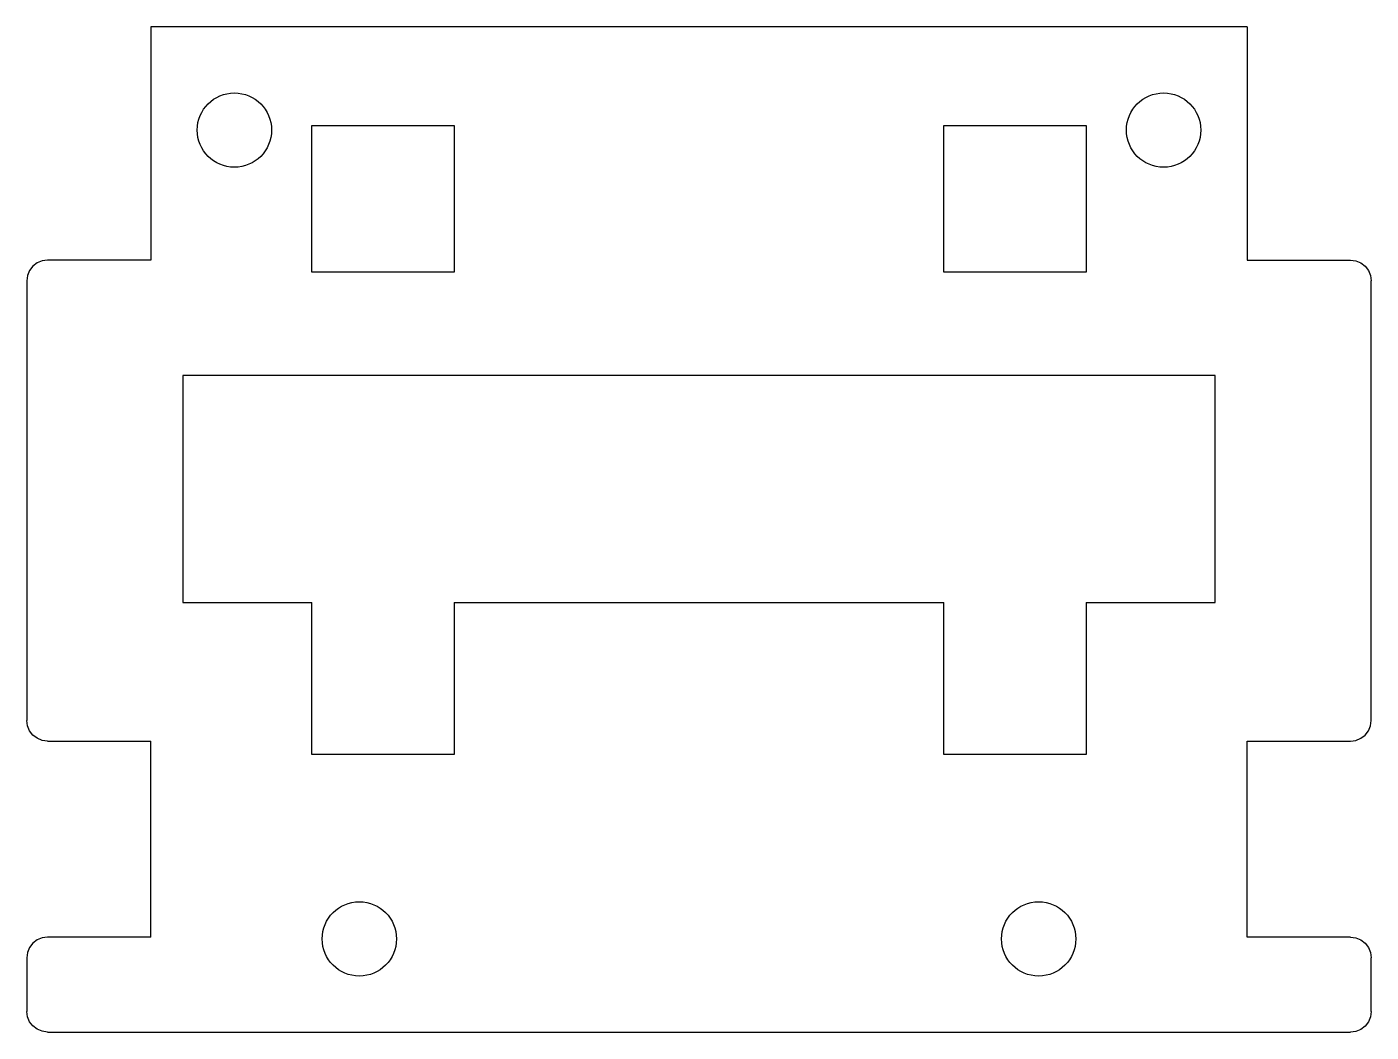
# Model space of a CAD drawing. Header units: inches. Extents: x 33.1 to 98.2, y 6.5 to 55.2.
import ezdxf

# ---------------------------------------------------------------- set-up
doc = ezdxf.new("R2010")
doc.units = ezdxf.units.IN
doc.header["$MEASUREMENT"] = 0

msp = doc.modelspace()

# ---------------------------------------------------------------- linework, layer by layer
for p, q in [((92.168, 55.211), (39.068, 55.211)), ((39.068, 55.211), (39.068, 43.911)), ((92.168, 55.211), (92.168, 43.911)), ((46.868, 43.328), (46.868, 50.428)), ((46.868, 50.428), (53.768, 50.428)), ((53.768, 50.428), (53.768, 43.328)), ((77.468, 50.428), (84.368, 50.428)), ((77.468, 43.328), (77.468, 50.428)), ((84.368, 50.428), (84.368, 43.328)), ((33.361, 43.618), (33.202, 43.411)), ((33.568, 43.777), (33.361, 43.618)), ((33.809, 43.877), (33.568, 43.777)), ((34.068, 43.911), (33.809, 43.877)), ((39.068, 43.911), (34.068, 43.911)), ((92.168, 43.911), (97.168, 43.911)), ((97.168, 43.911), (97.427, 43.877)), ((97.427, 43.877), (97.668, 43.777)), ((97.668, 43.777), (97.875, 43.618)), ((97.875, 43.618), (98.034, 43.411)), ((33.102, 43.17), (33.068, 42.911)), ((33.202, 43.411), (33.102, 43.17)), ((53.768, 43.328), (46.868, 43.328)), ((84.368, 43.328), (77.468, 43.328)), ((98.034, 43.411), (98.134, 43.17)), ((98.134, 43.17), (98.168, 42.911)), ((33.068, 42.911), (33.068, 21.611)), ((98.168, 21.611), (98.168, 42.911)), ((40.618, 38.328), (40.618, 27.328)), ((90.618, 38.328), (40.618, 38.328)), ((90.618, 27.328), (90.618, 38.328)), ((40.618, 27.328), (46.868, 27.328)), ((46.868, 19.96), (46.868, 27.328)), ((53.768, 27.328), (53.768, 19.96)), ((53.768, 27.328), (77.468, 27.328)), ((77.468, 19.96), (77.468, 27.328)), ((84.368, 27.328), (84.368, 19.96)), ((84.368, 27.328), (90.618, 27.328)), ((33.102, 21.352), (33.068, 21.611)), ((98.134, 21.352), (98.168, 21.611)), ((33.202, 21.111), (33.102, 21.352)), ((33.361, 20.904), (33.202, 21.111)), ((33.568, 20.745), (33.361, 20.904)), ((97.668, 20.745), (97.875, 20.904)), ((97.875, 20.904), (98.034, 21.111)), ((98.034, 21.111), (98.134, 21.352)), ((33.809, 20.645), (33.568, 20.745)), ((34.068, 20.611), (33.809, 20.645)), ((34.068, 20.611), (39.068, 20.611)), ((39.068, 11.111), (39.068, 20.611)), ((92.168, 20.611), (97.168, 20.611)), ((92.168, 11.112), (92.168, 20.611)), ((97.168, 20.611), (97.427, 20.645)), ((97.427, 20.645), (97.668, 20.745)), ((53.768, 19.96), (46.868, 19.96)), ((84.368, 19.96), (77.468, 19.96)), ((33.809, 11.077), (33.568, 10.977)), ((34.068, 11.111), (33.809, 11.077)), ((39.068, 11.111), (34.068, 11.111)), ((97.168, 11.112), (92.168, 11.112)), ((97.168, 11.112), (97.427, 11.078)), ((97.427, 11.078), (97.668, 10.978)), ((33.202, 10.611), (33.102, 10.37)), ((33.361, 10.818), (33.202, 10.611)), ((33.568, 10.977), (33.361, 10.818)), ((97.668, 10.978), (97.875, 10.819)), ((97.875, 10.819), (98.034, 10.612)), ((98.034, 10.612), (98.134, 10.371)), ((33.102, 10.37), (33.068, 10.111)), ((33.068, 10.111), (33.068, 7.516)), ((98.134, 10.371), (98.168, 10.112)), ((98.168, 7.512), (98.168, 10.112)), ((33.102, 7.258), (33.068, 7.516)), ((33.202, 7.017), (33.102, 7.258)), ((98.134, 7.254), (98.034, 7.012)), ((98.168, 7.512), (98.134, 7.254)), ((33.361, 6.81), (33.202, 7.017)), ((33.568, 6.651), (33.361, 6.81)), ((33.809, 6.551), (33.568, 6.651)), ((34.067, 6.516), (33.809, 6.551)), ((34.067, 6.516), (97.168, 6.512)), ((97.427, 6.547), (97.168, 6.512)), ((97.668, 6.646), (97.427, 6.547)), ((97.875, 6.805), (97.668, 6.646)), ((98.034, 7.012), (97.875, 6.805))]:
    msp.add_line(p, q)
for centre in [(43.118, 50.211), (88.118, 50.211), (49.168, 11.028), (82.068, 11.028)]:
    msp.add_circle(centre, 1.8)

doc.saveas('drawing.dxf')
